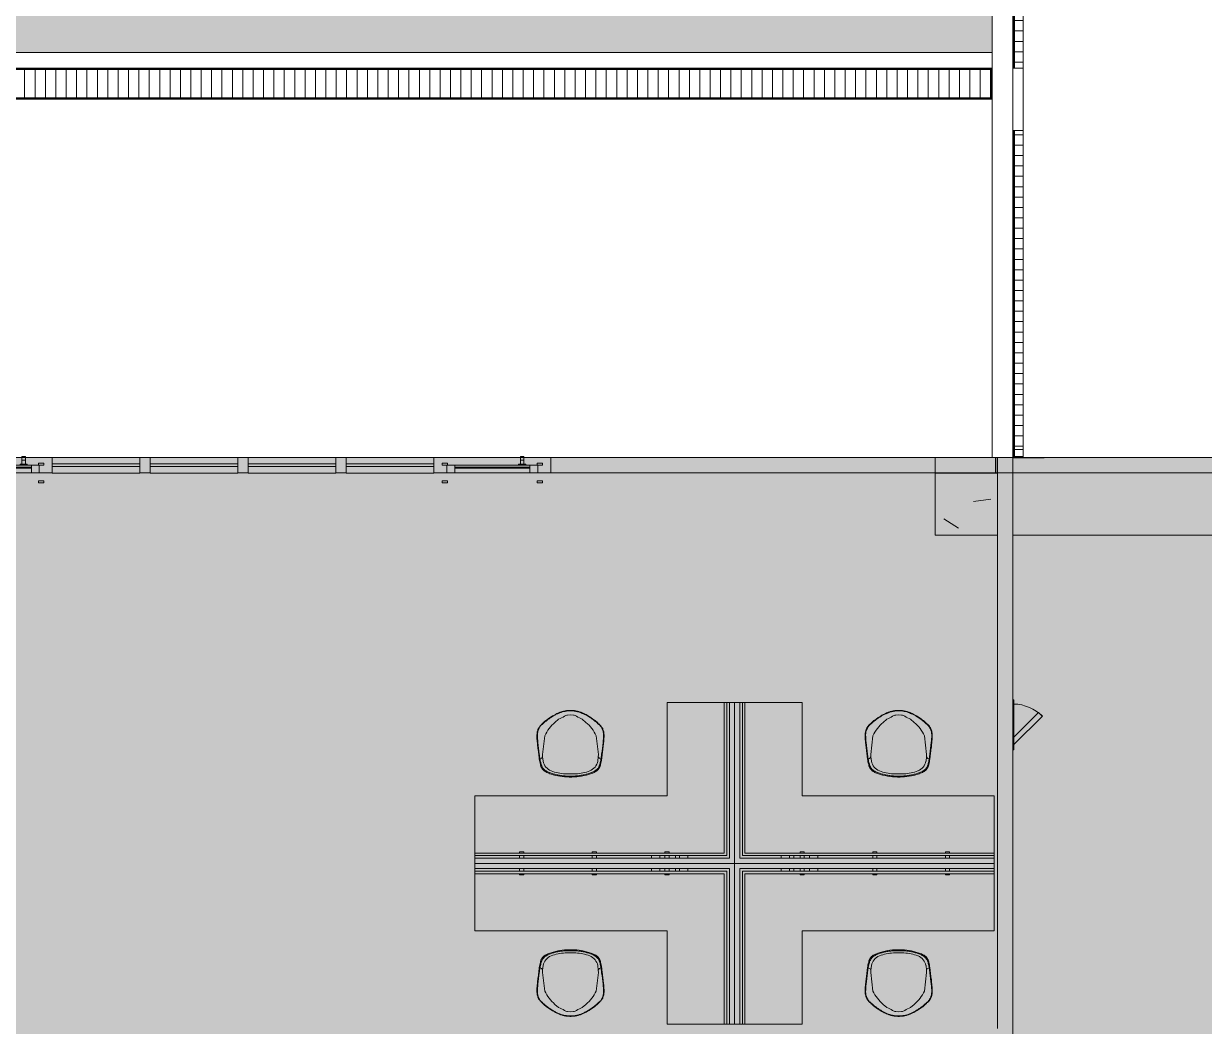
# Model space of a CAD drawing. Header units: millimetres. Extents: x -57519 to 497916, y -349472 to 446842.
# Drawn here: x 443070 to 454438, y 40227 to 49886 of the extents above; entities that cross this region are included whole.
import ezdxf

# ---------------------------------------------------------------- set-up
doc = ezdxf.new("R2010")
doc.units = ezdxf.units.MM
for name, color, linetype, lineweight in [('A-DETL-GENF', 92, 'Continuous', 5), ('A-DETL-THIN', 151, 'Continuous', 9), ('A-DOOR', 31, 'Continuous', 5), ('A-FLOR', 192, 'Continuous', 5), ('A-FLOR-PATT', 8, 'Continuous', 5), ('A-GLAZ-CURT', 52, 'Continuous', 20), ('A-GLAZ-CWMG', 51, 'Continuous', 20), ('A-WALL', 113, 'Continuous', 20), ('A-WALL-PATT', 111, 'Continuous', 20), ('I-FURN', 30, 'Continuous', 5), ('Q-CASE', 31, 'Continuous', 5), ('S-BEAM', 12, 'Continuous', 20), ('S-COLS', 52, 'Continuous', 20)]:
    doc.layers.add(name, color=color, linetype=linetype, lineweight=lineweight)

# ---------------------------------------------------------------- blocks, each defined once
blk = doc.blocks.new('HermanMiller_Collection_Eames_UpholsteredMoldedArmChair - Upholstered Plastic 4-leg Base-2621427-1_F SINGLE OCCUPANCY DIAGRAM')
at = {"layer": 'I-FURN', "color": 191}
for p, q in [((-124, 323), (-126, 323)), ((60, 269), (-120, 248)), ((83, 268), (60, 269)), ((83, 268), (93, 275)), ((125, 263), (83, 268)), ((-248, 149), (-279, 114)), ((-318, 28), (-321, 0)), ((248, 1), (247, 51)), ((248, 0), (248, 1)), ((248, 0), (248, -1)), ((269, 13), (269, 0)), ((278, 0), (278, 13)), ((-318, -28), (-321, 0)), ((248, -1), (247, -51)), ((269, -13), (269, 0)), ((278, -13), (278, 0)), ((-248, -149), (-279, -114)), ((-126, -323), (-124, -323)), ((60, -269), (-120, -248)), ((83, -268), (60, -269)), ((125, -263), (83, -268)), ((83, -268), (93, -275))]:
    blk.add_line(p, q, dxfattribs=at)
for centre, radius, start, end in [((147, -98), 531, 141.8154, 149.4111), ((53, -111), 398, 115.6446, 139.1162), ((81, 293), 22.1, 304.3061, 19.3416), ((102, 139), 126, 21.9526, 79.1526), ((-271, 13), 549, 18.451, 23.2032), ((147, -98), 531, 149.4111, 156.2578), ((-608, 246), 355, 328.1153, 338.1707), ((-140, 41), 387, 1.4334, 21.9526), ((-271, 13), 549, 0, 18.451), ((-245, 20), 73.4, 148.1153, 173.4244), ((-245, -20), 73.4, 186.5756, 211.8847), ((-608, -246), 355, 21.8293, 31.8847), ((-140, -41), 387, 338.0474, 358.5666), ((-271, -13), 549, 340.1115, 360), ((147, 98), 531, 203.7422, 209.1658), ((147, 98), 531, 209.1658, 218.1846), ((53, 111), 398, 220.8838, 244.3554), ((102, -139), 126, 280.8474, 338.0474), ((-271, -13), 549, 336.7968, 340.1115), ((81, -293), 22.1, 340.6584, 55.6939)]:
    blk.add_arc(centre, radius, start, end, dxfattribs=at)
for centre, major_axis, ratio, start_param, end_param in [((87, -418), (0, 837), 0.665393, 0.633807, 0.689312), ((-201, 300), (68, 75.2), 0.015729, 1.944615, 2.206038), ((-127, 181), (0, 137), 0.997902, 6.280317, 6.723004), ((-129, -350), (0, 668), 0.997902, 6.17094, 6.280317), ((-733, -5719), (0, 6071), 0.997902, 6.152583, 6.17094), ((58, 301), (-79.4, 10.4), 0.012863, 1.554281, 2.001245), ((54, -1296), (0, 1593), 0.465035, 6.157548, 6.183609), ((106, -411), (0, 701), 0.465035, 6.060021, 6.159998), ((125, -234), (0, 520), 0.465035, 6.001994, 6.057858), ((87, 418), (0, 837), 0.665393, 2.45228, 2.507786), ((-201, -300), (-68, 75.2), 0.015729, 0.935555, 1.196978), ((-127, -181), (0, 137), 0.997902, 2.701774, 3.144461), ((-129, 350), (0, 668), 0.997902, 3.144461, 3.253838), ((-733, 5719), (0, 6071), 0.997902, 3.253838, 3.272195), ((58, -301), (79.4, 10.4), 0.012863, 1.140348, 1.587312), ((54, 1296), (0, 1593), 0.465035, 3.241169, 3.26723), ((106, 411), (0, 701), 0.465035, 3.264779, 3.364757), ((125, 234), (0, 520), 0.465035, 3.36692, 3.422784)]:
    blk.add_ellipse(centre, major_axis=major_axis, ratio=ratio, start_param=start_param, end_param=end_param, dxfattribs=at)
for points, knots in [([(-335, 114), (-331, 123), (-323, 140), (-311, 162), (-300, 182), (-289, 198), (-278, 214), (-271, 223), (-267, 228)], [0, 0, 0, 0, 0.2, 0.4, 0.55, 0.7, 0.85, 1, 1, 1, 1]), ([(234, 229), (231, 235), (227, 242), (221, 250), (217, 255), (214, 259), (209, 264), (203, 269), (197, 273), (193, 276), (191, 277)], [0, 0, 0, 0, 0.25, 0.375, 0.4375, 0.5, 0.625, 0.75, 0.875, 1, 1, 1, 1]), ([(192, 265), (193, 264), (198, 261), (206, 254), (214, 245), (220, 235), (223, 230), (224, 227)], [0, 0, 0, 0, 0.2, 0.4, 0.7, 0.85, 1, 1, 1, 1]), ([(-339, 116), (-343, 107), (-349, 93), (-354, 74), (-358, 60), (-360, 45), (-362, 30), (-363, 15), (-364, 0), (-363, -15), (-362, -30), (-360, -45), (-358, -60), (-354, -74), (-349, -93), (-343, -107), (-339, -116)], [0, 0, 0, 0, 0.125, 0.1875, 0.25, 0.3125, 0.375, 0.4375, 0.5, 0.5625, 0.625, 0.6875, 0.75, 0.8125, 0.875, 1, 1, 1, 1]), ([(-335, 114), (-339, 107), (-345, 90), (-354, 57), (-360, 20), (-359, -20), (-355, -52), (-347, -84), (-340, -105), (-335, -114)], [0, 0, 0, 0, 0.111111, 0.222222, 0.444444, 0.583333, 0.722222, 0.861111, 1, 1, 1, 1]), ([(-335, -114), (-331, -123), (-323, -140), (-311, -162), (-300, -182), (-289, -198), (-278, -214), (-271, -223), (-267, -228)], [0, 0, 0, 0, 0.2, 0.4, 0.55, 0.7, 0.85, 1, 1, 1, 1]), ([(192, -265), (193, -264), (198, -261), (206, -254), (214, -245), (220, -235), (223, -230), (224, -227)], [0, 0, 0, 0, 0.2, 0.4, 0.7, 0.85, 1, 1, 1, 1]), ([(191, -277), (193, -276), (197, -273), (203, -269), (208, -264), (212, -261), (216, -257), (220, -251), (227, -242), (231, -235), (234, -229)], [0, 0, 0, 0, 0.125, 0.25, 0.375, 0.4375, 0.5, 0.625, 0.75, 1, 1, 1, 1])]:
    blk.add_open_spline(points, degree=3, knots=knots, dxfattribs=at)
for points in [[(-246, 259), (-250, 255), (-259, 245), (-267, 236), (-271, 231)], [(-231, 277), (-233, 274), (-239, 268), (-244, 262), (-246, 259)], [(-188, 310), (-196, 305), (-212, 296), (-225, 284), (-231, 277)], [(-227, 274), (-225, 277), (-219, 283), (-210, 291), (-199, 298), (-192, 302), (-188, 304)], [(-126, 323), (-137, 323), (-158, 321), (-178, 314), (-188, 310)], [(-50, 319), (-63, 320), (-87, 323), (-111, 323), (-124, 323)], [(58, 306), (40, 308), (4, 313), (-32, 317), (-50, 319)], [(96, 301), (93, 301), (88, 302), (78, 303), (68, 305), (61, 305), (58, 306)], [(91, 296), (94, 296), (102, 294), (112, 293), (121, 291), (125, 290), (127, 289)], [(107, 300), (106, 300), (104, 300), (100, 301), (97, 301), (96, 301)], [(159, 289), (150, 292), (133, 296), (116, 299), (107, 300)], [(172, 286), (170, 286), (165, 288), (161, 289), (159, 289)], [(191, 277), (188, 278), (184, 281), (177, 284), (174, 285), (172, 286)], [(224, 227), (229, 216), (239, 194), (250, 159), (259, 123), (265, 86), (269, 50), (269, 25), (269, 13)], [(224, -227), (229, -216), (239, -194), (250, -159), (259, -123), (265, -86), (269, -50), (269, -25), (269, -13)], [(-271, -231), (-267, -236), (-259, -245), (-250, -255), (-246, -259)], [(-246, -259), (-244, -262), (-239, -268), (-233, -274), (-231, -277)], [(-231, -277), (-225, -284), (-212, -296), (-196, -305), (-188, -310)], [(-227, -274), (-225, -277), (-219, -283), (-210, -291), (-199, -298), (-192, -302), (-188, -304)], [(-188, -310), (-178, -314), (-158, -321), (-137, -323), (-126, -323)], [(-124, -323), (-111, -323), (-87, -323), (-63, -320), (-50, -319)], [(-50, -319), (-32, -317), (4, -313), (40, -308), (58, -306)], [(58, -306), (61, -305), (68, -305), (78, -303), (88, -302), (93, -301), (96, -301)], [(91, -296), (94, -296), (102, -294), (112, -293), (121, -291), (125, -290), (127, -289)], [(96, -301), (97, -301), (100, -301), (104, -300), (106, -300), (107, -300)], [(107, -300), (116, -299), (133, -296), (150, -292), (159, -289)], [(159, -289), (161, -289), (165, -288), (170, -286), (172, -286)], [(172, -286), (174, -285), (177, -284), (184, -281), (188, -278), (191, -277)]]:
    blk.add_open_spline(points, degree=3, dxfattribs=at)
blk = doc.blocks.new('HermanMiller_Collection_Eames_UpholsteredMoldedArmChair - Upholstered Plastic 4-leg Base-2637177-1_F SINGLE OCCUPANCY DIAGRAM')
at = {"layer": 'I-FURN', "color": 191}
for p, q in [((-126, 323), (-124, 323)), ((60, 269), (-120, 248)), ((83, 268), (60, 269)), ((83, 268), (93, 275)), ((125, 263), (83, 268)), ((-248, 149), (-279, 114)), ((-318, 28), (-321, 0)), ((248, 1), (247, 51)), ((248, 0), (248, 1)), ((248, 0), (248, -1)), ((269, 13), (269, 0)), ((269, -13), (269, 0)), ((278, 13), (278, 0)), ((278, 0), (278, -13)), ((-318, -28), (-321, 0)), ((248, -1), (247, -51)), ((-248, -149), (-279, -114)), ((-124, -323), (-126, -323)), ((60, -269), (-120, -248)), ((83, -268), (60, -269)), ((125, -263), (83, -268)), ((83, -268), (93, -275))]:
    blk.add_line(p, q, dxfattribs=at)
for centre, radius, start, end in [((147, -98), 531, 141.8154, 150.8342), ((53, -111), 398, 115.6446, 139.1162), ((81, 293), 22.1, 304.3061, 19.3416), ((102, 139), 126, 21.9526, 79.1526), ((-271, 13), 549, 19.8885, 23.2032), ((147, -98), 531, 150.8342, 156.2578), ((-608, 246), 355, 328.1153, 338.1707), ((-140, 41), 387, 1.4334, 21.9526), ((-271, 13), 549, 0, 19.8885), ((-245, 20), 73.4, 148.1153, 173.4244), ((-245, -20), 73.4, 186.5756, 211.8847), ((-608, -246), 355, 21.8293, 31.8847), ((-140, -41), 387, 338.0474, 358.5666), ((-271, -13), 549, 341.549, 0), ((147, 98), 531, 203.7422, 210.5889), ((147, 98), 531, 210.5889, 218.1846), ((53, 111), 398, 220.8838, 244.3554), ((102, -139), 126, 280.8474, 338.0474), ((-271, -13), 549, 336.7968, 341.549), ((81, -293), 22.1, 340.6584, 55.6939)]:
    blk.add_arc(centre, radius, start, end, dxfattribs=at)
for centre, major_axis, ratio, start_param, end_param in [((87, -418), (0, 837), 0.665393, 0.633807, 0.689312), ((-201, 300), (68, 75.2), 0.015729, 1.944615, 2.206038), ((-127, 181), (0, 137), 0.997902, 6.280317, 6.723004), ((-129, -350), (0, 668), 0.997902, 6.17094, 6.280317), ((-733, -5719), (0, 6071), 0.997902, 6.152583, 6.17094), ((58, 301), (-79.4, 10.4), 0.012863, 1.554281, 2.001245), ((54, -1296), (0, 1593), 0.465035, 6.157548, 6.183609), ((106, -411), (0, 701), 0.465035, 6.060021, 6.159998), ((125, -234), (0, 520), 0.465035, 6.001994, 6.057858), ((87, 418), (0, 837), 0.665393, 2.45228, 2.507786), ((-201, -300), (-68, 75.2), 0.015729, 0.935555, 1.196978), ((-127, -181), (0, 137), 0.997902, 2.701774, 3.144461), ((-129, 350), (0, 668), 0.997902, 3.144461, 3.253838), ((-733, 5719), (0, 6071), 0.997902, 3.253838, 3.272195), ((58, -301), (79.4, 10.4), 0.012863, 1.140348, 1.587312), ((54, 1296), (0, 1593), 0.465035, 3.241169, 3.26723), ((106, 411), (0, 701), 0.465035, 3.264779, 3.364757), ((125, 234), (0, 520), 0.465035, 3.36692, 3.422784)]:
    blk.add_ellipse(centre, major_axis=major_axis, ratio=ratio, start_param=start_param, end_param=end_param, dxfattribs=at)
for points, knots in [([(-335, 114), (-331, 123), (-323, 140), (-311, 162), (-300, 182), (-289, 198), (-278, 214), (-271, 223), (-267, 228)], [0, 0, 0, 0, 0.2, 0.4, 0.55, 0.7, 0.85, 1, 1, 1, 1]), ([(191, 277), (193, 276), (197, 273), (203, 269), (209, 264), (214, 259), (217, 255), (221, 250), (227, 242), (231, 235), (234, 229)], [-1, -1, -1, -1, -0.875, -0.75, -0.625, -0.5, -0.4375, -0.375, -0.25, 0, 0, 0, 0]), ([(192, 265), (193, 264), (198, 261), (206, 254), (214, 245), (220, 235), (223, 230), (224, 227)], [0, 0, 0, 0, 0.2, 0.4, 0.7, 0.85, 1, 1, 1, 1]), ([(-339, -116), (-343, -107), (-349, -93), (-354, -74), (-358, -60), (-360, -45), (-362, -30), (-363, -15), (-364, 0), (-363, 15), (-362, 30), (-360, 45), (-358, 60), (-354, 74), (-349, 93), (-343, 107), (-339, 116)], [-1, -1, -1, -1, -0.875, -0.8125, -0.75, -0.6875, -0.625, -0.5625, -0.5, -0.4375, -0.375, -0.3125, -0.25, -0.1875, -0.125, 0, 0, 0, 0]), ([(-335, -114), (-339, -107), (-345, -90), (-354, -57), (-360, -20), (-359, 20), (-355, 52), (-347, 84), (-340, 105), (-335, 114)], [0, 0, 0, 0, 0.111111, 0.222222, 0.444444, 0.583333, 0.722222, 0.861111, 1, 1, 1, 1]), ([(-335, -114), (-331, -123), (-323, -140), (-311, -162), (-300, -182), (-289, -198), (-278, -214), (-271, -223), (-267, -228)], [0, 0, 0, 0, 0.2, 0.4, 0.55, 0.7, 0.85, 1, 1, 1, 1]), ([(192, -265), (193, -264), (198, -261), (206, -254), (214, -245), (220, -235), (223, -230), (224, -227)], [0, 0, 0, 0, 0.2, 0.4, 0.7, 0.85, 1, 1, 1, 1]), ([(234, -229), (231, -235), (227, -242), (221, -250), (217, -255), (214, -259), (209, -264), (203, -269), (197, -273), (193, -276), (191, -277)], [-1, -1, -1, -1, -0.75, -0.625, -0.5625, -0.5, -0.375, -0.25, -0.125, 0, 0, 0, 0])]:
    blk.add_open_spline(points, degree=3, knots=knots, dxfattribs=at)
for points in [[(-271, 231), (-267, 236), (-259, 245), (-250, 255), (-246, 259)], [(-246, 259), (-244, 262), (-239, 268), (-233, 274), (-231, 277)], [(-231, 277), (-225, 284), (-212, 296), (-196, 305), (-188, 310)], [(-227, 274), (-225, 277), (-219, 283), (-210, 291), (-199, 298), (-192, 302), (-188, 304)], [(-188, 310), (-178, 314), (-158, 321), (-137, 323), (-126, 323)], [(-124, 323), (-111, 323), (-87, 323), (-63, 320), (-50, 319)], [(-50, 319), (-32, 317), (4, 313), (40, 308), (58, 306)], [(58, 306), (61, 305), (68, 305), (78, 303), (88, 302), (93, 301), (96, 301)], [(91, 296), (94, 296), (102, 294), (112, 293), (121, 291), (125, 290), (127, 289)], [(96, 301), (97, 301), (100, 301), (104, 300), (106, 300), (107, 300)], [(107, 300), (116, 299), (133, 296), (150, 292), (159, 289)], [(159, 289), (161, 289), (165, 288), (170, 286), (172, 286)], [(172, 286), (174, 285), (177, 284), (184, 281), (188, 278), (191, 277)], [(224, 227), (229, 216), (239, 194), (250, 159), (259, 123), (265, 86), (269, 50), (269, 25), (269, 13)], [(224, -227), (229, -216), (239, -194), (250, -159), (259, -123), (265, -86), (269, -50), (269, -25), (269, -13)], [(-246, -259), (-250, -255), (-259, -245), (-267, -236), (-271, -231)], [(-231, -277), (-233, -274), (-239, -268), (-244, -262), (-246, -259)], [(-188, -310), (-196, -305), (-212, -296), (-225, -284), (-231, -277)], [(-227, -274), (-225, -277), (-219, -283), (-210, -291), (-199, -298), (-192, -302), (-188, -304)], [(-126, -323), (-137, -323), (-158, -321), (-178, -314), (-188, -310)], [(-50, -319), (-63, -320), (-87, -323), (-111, -323), (-124, -323)], [(58, -306), (40, -308), (4, -313), (-32, -317), (-50, -319)], [(96, -301), (93, -301), (88, -302), (78, -303), (68, -305), (61, -305), (58, -306)], [(91, -296), (94, -296), (102, -294), (112, -293), (121, -291), (125, -290), (127, -289)], [(107, -300), (106, -300), (104, -300), (100, -301), (97, -301), (96, -301)], [(159, -289), (150, -292), (133, -296), (116, -299), (107, -300)], [(172, -286), (170, -286), (165, -288), (161, -289), (159, -289)], [(191, -277), (188, -278), (184, -281), (177, -284), (174, -285), (172, -286)]]:
    blk.add_open_spline(points, degree=3, dxfattribs=at)
blk = doc.blocks.new('Curtain Wall Door 1 - Curtain Wall Door 1-18442149-1_F SINGLE OCCUPANCY DIAGRAM')
at = {"layer": 'A-GLAZ-CURT', "color": 191, "lineweight": 5}
for p, q in [((-457, 20), (-508, 20)), ((-508, 20), (-508, 0)), ((-508, 0), (-457, 0)), ((-388, 0), (-462, 0)), ((-462, 0), (-462, -75)), ((-457, 0), (-457, 20)), ((-388, 0), (387, 0)), ((-388, -75), (-388, 0)), ((278, 10), (348, 10)), ((278, 10), (278, 0)), ((348, 0), (278, 0)), ((296, 75), (296, 50)), ((296, 50), (330, 50)), ((296, 10), (296, 50)), ((330, 50), (330, 75)), ((330, 50), (330, 10)), ((348, 0), (348, 10)), ((462, 0), (387, 0)), ((387, 0), (387, -75)), ((508, 20), (457, 20)), ((457, 20), (457, 0)), ((457, 0), (508, 0)), ((462, -75), (462, 0)), ((508, 0), (508, 20)), ((-462, -75), (-388, -75)), ((387, -75), (-388, -75)), ((387, -20), (-388, -20)), ((-388, -20), (-388, -30)), ((-388, -30), (387, -30)), ((387, -30), (387, -20)), ((387, -75), (462, -75)), ((-457, -150), (-508, -150)), ((-508, -150), (-508, -170)), ((-508, -170), (-457, -170)), ((-457, -170), (-457, -150)), ((508, -150), (457, -150)), ((457, -150), (457, -170)), ((457, -170), (508, -170)), ((508, -170), (508, -150))]:
    blk.add_line(p, q, dxfattribs=at)
at = {"layer": 'A-GLAZ-CURT', "color": 253, "lineweight": 5}
for p, q in [((296, 84), (296, 75)), ((330, 84), (296, 84)), ((330, 75), (330, 84))]:
    blk.add_line(p, q, dxfattribs=at)
blk = doc.blocks.new('System Panel - _DLN__12_12mm laminated clear glass-18442151-1_F SINGLE OCCUPANCY DIAGRAM')
at = {"layer": 'A-GLAZ-CURT', "color": 191, "lineweight": 5}
for p, q in [((421.875, 12.5), (-421.875, 12.5)), ((-421.875, 12.5), (-421.875, -12.5)), ((421.875, -12.5), (421.875, 12.5)), ((-421.875, -12.5), (421.875, -12.5))]:
    blk.add_line(p, q, dxfattribs=at)
blk = doc.blocks.new('Rectangular Mullion - DLN_150 x 150mm _WD_-STUR_ OPENING-18440278-1_F SINGLE OCCUPANCY DIAGRAM')
at = {"layer": 'A-GLAZ-CWMG', "color": 191, "lineweight": 5}
for p, q in [((43539, 45645), (43539, 45707)), ((44383, 45707), (43539, 45707)), ((44383, 45707), (44383, 45645)), ((43539, 45557), (43539, 45620)), ((44383, 45620), (44383, 45557)), ((44383, 45557), (43539, 45557))]:
    blk.add_line(p, q, dxfattribs=at)
blk = doc.blocks.new('DLN-Surface Channel-L1 - 300x200 _WD_-5516632-1_F SINGLE OCCUPANCY DIAGRAM')
at = {"layer": 'Q-CASE'}
h = blk.add_hatch(dxfattribs=at)
h.set_pattern_fill('FP_837', color=256, style=0, pattern_type=2)
h.set_pattern_definition([(90, (399820.45, 0), (-100, 6e-15), [])])
h.paths.add_polyline_path([(-12090, -15), (-12090, -285), (285, -285), (15, -15), (-7235, -15)], flags=0)
for p, q in [((-12090, 0), (-12100, 0)), ((-12090, 0), (-12090, -300)), ((-12090, -10), (-12090, 0)), ((-12090, 0), (0, 0)), ((10, -10), (-12090, -10)), ((15, -15), (-12090, -15)), ((-12090, -15), (-12090, -285)), ((-12090, -285), (285, -285)), ((-12090, -300), (-12090, -290)), ((290, -290), (-12090, -290))]:
    blk.add_line(p, q, dxfattribs=at)
blk = doc.blocks.new('DLN_Desk - DLN_Desk-4393919-1_F SINGLE OCCUPANCY DIAGRAM')
at = {"layer": 'I-FURN', "color": 191}
for p, q in [((50, 1550), (0, 1550)), ((0, 1550), (0, 0)), ((50, 50), (50, 1550)), ((75, 1550), (50, 1550)), ((100, 1550), (75, 1550)), ((75, 1550), (75, 75)), ((100, 100), (100, 1550)), ((650, 1550), (100, 1550)), ((650, 650), (650, 1550)), ((650, 650), (2500, 650)), ((2500, 650), (2500, 100)), ((2500, 0), (0, 0)), ((50, 50), (2500, 50)), ((2500, 75), (75, 75)), ((100, 100), (2500, 100)), ((450, 75), (450, 50)), ((530, 75), (530, 50)), ((570, 75), (570, 50)), ((630, 110), (630, 100)), ((630, 110), (670, 110)), ((633, 110), (630, 110)), ((630, 75), (630, 50)), ((670, 110), (667, 110)), ((670, 100), (670, 110)), ((670, 50), (670, 75)), ((720, 75), (720, 50)), ((800, 75), (800, 50)), ((1330, 110), (1330, 100)), ((1330, 110), (1370, 110)), ((1333, 110), (1330, 110)), ((1330, 75), (1330, 50)), ((1370, 110), (1367, 110)), ((1370, 100), (1370, 110)), ((1370, 50), (1370, 75)), ((2030, 110), (2030, 100)), ((2030, 110), (2070, 110)), ((2033, 110), (2030, 110)), ((2030, 75), (2030, 50)), ((2070, 110), (2067, 110)), ((2070, 100), (2070, 110)), ((2070, 50), (2070, 75)), ((2500, 100), (2500, 75)), ((2500, 75), (2500, 50)), ((2500, 50), (2500, 0))]:
    blk.add_line(p, q, dxfattribs=at)
blk = doc.blocks.new('DLN_Desk - DLN_Desk-4396899-1_F SINGLE OCCUPANCY DIAGRAM')
at = {"layer": 'I-FURN', "color": 191}
for p, q in [((0, 0), (2500, 0)), ((2500, 0), (2500, -50)), ((50, -1550), (50, -50)), ((2500, -50), (50, -50)), ((75, -75), (2500, -75)), ((75, -75), (75, -1550)), ((100, -1550), (100, -100)), ((2500, -100), (100, -100)), ((450, -50), (450, -75)), ((530, -50), (530, -75)), ((570, -50), (570, -75)), ((630, -50), (630, -75)), ((630, -100), (630, -110)), ((630, -110), (633, -110)), ((670, -110), (630, -110)), ((667, -110), (670, -110)), ((670, -75), (670, -50)), ((670, -110), (670, -100)), ((720, -50), (720, -75)), ((800, -50), (800, -75)), ((1330, -50), (1330, -75)), ((1330, -100), (1330, -110)), ((1330, -110), (1333, -110)), ((1370, -110), (1330, -110)), ((1367, -110), (1370, -110)), ((1370, -75), (1370, -50)), ((1370, -110), (1370, -100)), ((2030, -50), (2030, -75)), ((2030, -100), (2030, -110)), ((2030, -110), (2033, -110)), ((2070, -110), (2030, -110)), ((2067, -110), (2070, -110)), ((2070, -75), (2070, -50)), ((2070, -110), (2070, -100)), ((2500, -50), (2500, -75)), ((2500, -75), (2500, -100)), ((2500, -100), (2500, -650)), ((650, -1550), (650, -650)), ((2500, -650), (650, -650)), ((0, -1550), (50, -1550)), ((50, -1550), (75, -1550)), ((75, -1550), (100, -1550)), ((100, -1550), (650, -1550))]:
    blk.add_line(p, q, dxfattribs=at)
blk = doc.blocks.new('DLN_Desk - DLN_Desk-V1028-1_F SINGLE OCCUPANCY DIAGRAM')
at = {"layer": 'I-FURN', "color": 191}
for p, q in [((50, 1550), (0, 1550)), ((50, 50), (50, 1550)), ((75, 1550), (50, 1550)), ((100, 1550), (75, 1550)), ((75, 1550), (75, 75)), ((100, 100), (100, 1550)), ((650, 1550), (100, 1550)), ((650, 650), (650, 1550)), ((650, 650), (2500, 650)), ((2500, 650), (2500, 100)), ((2500, 0), (0, 0)), ((50, 50), (2500, 50)), ((2500, 75), (75, 75)), ((100, 100), (2500, 100)), ((450, 75), (450, 50)), ((530, 75), (530, 50)), ((570, 75), (570, 50)), ((630, 110), (630, 100)), ((630, 110), (670, 110)), ((633, 110), (630, 110)), ((630, 75), (630, 50)), ((670, 110), (667, 110)), ((670, 100), (670, 110)), ((670, 50), (670, 75)), ((720, 75), (720, 50)), ((800, 75), (800, 50)), ((1330, 110), (1330, 100)), ((1330, 110), (1370, 110)), ((1333, 110), (1330, 110)), ((1330, 75), (1330, 50)), ((1370, 110), (1367, 110)), ((1370, 100), (1370, 110)), ((1370, 50), (1370, 75)), ((2030, 110), (2030, 100)), ((2030, 110), (2070, 110)), ((2033, 110), (2030, 110)), ((2030, 75), (2030, 50)), ((2070, 110), (2067, 110)), ((2070, 100), (2070, 110)), ((2070, 50), (2070, 75)), ((2500, 100), (2500, 75)), ((2500, 75), (2500, 50)), ((2500, 50), (2500, 0))]:
    blk.add_line(p, q, dxfattribs=at)
blk = doc.blocks.new('DLN_Desk - DLN_Desk-V1029-1_F SINGLE OCCUPANCY DIAGRAM')
at = {"layer": 'I-FURN', "color": 191}
for p, q in [((0, 0), (2500, 0)), ((2500, 0), (2500, -50)), ((0, 0), (0, -1550)), ((50, -1550), (50, -50)), ((2500, -50), (50, -50)), ((75, -75), (2500, -75)), ((75, -75), (75, -1550)), ((100, -1550), (100, -100)), ((2500, -100), (100, -100)), ((450, -50), (450, -75)), ((530, -50), (530, -75)), ((570, -50), (570, -75)), ((630, -50), (630, -75)), ((630, -100), (630, -110)), ((630, -110), (633, -110)), ((670, -110), (630, -110)), ((667, -110), (670, -110)), ((670, -75), (670, -50)), ((670, -110), (670, -100)), ((720, -50), (720, -75)), ((800, -50), (800, -75)), ((1330, -50), (1330, -75)), ((1330, -100), (1330, -110)), ((1330, -110), (1333, -110)), ((1370, -110), (1330, -110)), ((1367, -110), (1370, -110)), ((1370, -75), (1370, -50)), ((1370, -110), (1370, -100)), ((2030, -50), (2030, -75)), ((2030, -100), (2030, -110)), ((2030, -110), (2033, -110)), ((2070, -110), (2030, -110)), ((2067, -110), (2070, -110)), ((2070, -75), (2070, -50)), ((2070, -110), (2070, -100)), ((2500, -50), (2500, -75)), ((2500, -75), (2500, -100)), ((2500, -100), (2500, -650)), ((650, -1550), (650, -650)), ((2500, -650), (650, -650)), ((0, -1550), (50, -1550)), ((50, -1550), (75, -1550)), ((75, -1550), (100, -1550)), ((100, -1550), (650, -1550))]:
    blk.add_line(p, q, dxfattribs=at)
blk = doc.blocks.new('DLN-Surface Channel-L1 - 300x200 _WD_-13064000-1_F SINGLE OCCUPANCY DIAGRAM')
at = {"layer": 'Q-CASE'}
h = blk.add_hatch(dxfattribs=at)
h.set_pattern_fill('FP_842', color=256, style=0, pattern_type=2)
h.set_pattern_definition([(0, (399805.45, -85), (0, -100), [])])
h.paths.add_polyline_path([(100, -6445), (100, -3300), (15, -3300), (15, -6445)], flags=0)
h.paths.add_polyline_path([(100, -2700), (100, -750), (15, -750), (15, -2700)], flags=0)
for p, q in [((10, -2700), (10, -750)), ((15, -750), (15, -2700)), ((10, -6445), (10, -3300)), ((15, -3300), (15, -6445)), ((0, -6445), (100, -6445)), ((10, -6445), (0, -6445)), ((300, -6455), (0, -6455)), ((15, -6445), (100, -6445))]:
    blk.add_line(p, q, dxfattribs=at)
blk = doc.blocks.new('Curtain Wall Door 1 - Curtain Wall Door 1-18442153-1_F SINGLE OCCUPANCY DIAGRAM')
at = {"layer": 'A-GLAZ-CURT', "color": 191, "lineweight": 5}
for p, q in [((-432, 20), (-483, 20)), ((-483, 20), (-483, 0)), ((-483, 0), (-432, 0)), ((-362, 0), (-437, 0)), ((-437, 0), (-437, -75)), ((-432, 0), (-432, 20)), ((-362, -75), (-362, 0)), ((-362, 0), (362, 0)), ((253, 10), (323, 10)), ((253, 10), (253, 0)), ((323, 0), (253, 0)), ((271, 75), (271, 50)), ((271, 50), (305, 50)), ((271, 10), (271, 50)), ((305, 50), (305, 75)), ((305, 50), (305, 10)), ((323, 0), (323, 10)), ((437, 0), (362, 0)), ((362, 0), (362, -75)), ((483, 20), (432, 20)), ((432, 20), (432, 0)), ((432, 0), (483, 0)), ((437, -75), (437, 0)), ((483, 0), (483, 20)), ((-437, -75), (-362, -75)), ((362, -20), (-362, -20)), ((-362, -20), (-362, -30)), ((-362, -30), (362, -30)), ((362, -75), (-362, -75)), ((362, -30), (362, -20)), ((362, -75), (437, -75)), ((-432, -150), (-483, -150)), ((-483, -150), (-483, -170)), ((-483, -170), (-432, -170)), ((-432, -170), (-432, -150)), ((483, -150), (432, -150)), ((432, -150), (432, -170)), ((432, -170), (483, -170)), ((483, -170), (483, -150))]:
    blk.add_line(p, q, dxfattribs=at)
at = {"layer": 'A-GLAZ-CURT', "color": 253, "lineweight": 5}
for p, q in [((271, 84), (271, 75)), ((305, 84), (271, 84)), ((305, 75), (305, 84))]:
    blk.add_line(p, q, dxfattribs=at)
blk = doc.blocks.new('DLN-Access Panel__AP12_ - _AP12_ 400 x 1100 _WH_-16942930-1_F SINGLE OCCUPANCY DIAGRAM')
at = {"layer": 'A-DOOR'}
h = blk.add_hatch(dxfattribs=at)
h.set_pattern_fill('FP_848', color=253, style=0, pattern_type=2)
h.set_pattern_definition([(315, (356673, 52714.3), (1237.437, 1237.437), []), (315, (358548, 52714.3), (1237.437, 1237.437), [])])
h.paths.add_polyline_path([(-240, -85), (240, -85), (240, -75), (-240, -75)], flags=0)
at = {"layer": 'A-DOOR', "color": 191}
for p, q in [((-240, -85), (-240, -75)), ((-240, -85), (240, -85)), ((-190, -85), (83, -358)), ((118, -322), (-119, -85)), ((240, -85), (240, -75)), ((83, -358), (118, -322))]:
    blk.add_line(p, q, dxfattribs=at)
blk.add_arc((-200, -75), 400, 315, 358.5193, dxfattribs=at)
blk = doc.blocks.new('Structural Framing 2 - Structural Framing 2-14365667-1_F SINGLE OCCUPANCY DIAGRAM')
at = {"layer": 'S-BEAM', "color": 191, "lineweight": 5}
for p, q in [((52039, 45557), (52039, 45707)), ((52639, 45707), (52639, 45557)), ((52639, 45557), (52039, 45557))]:
    blk.add_line(p, q, dxfattribs=at)

msp = doc.modelspace()

# ---------------------------------------------------------------- hatches: boundary and pattern name
at = {"layer": 'A-DETL-GENF', "transparency": 33554585}
msp.add_hatch(color=201, dxfattribs=at).paths.add_polyline_path([(488604.7, 23590.5), (488604.7, 34332.5), (487469.7, 34332.5), (487469.7, 39682.5), (486244.7, 39682.5), (486244.7, 52007.5), (462944.7, 52007.5), (462944.7, 45707.5), (437594.7, 45707.5), (437594.7, 33907.5), (444694.7, 33907.5), (444694.7, 31607.5), (476494.7, 31607.5), (476494.7, 29767.5), (475294.7, 29767.5), (475294.7, 27367.5), (476494.7, 27367.5), (476494.7, 26157.5), (478644.7, 26157.5), (478644.7, 23590.5), (487915.4, 23590.5)], flags=0)
at = {"layer": 'A-FLOR-PATT'}
h = msp.add_hatch(dxfattribs=at)
h.set_pattern_fill('FP_844', color=256, style=0, pattern_type=2)
h.set_pattern_definition([(90, (445044.74, 48863.74), (-179.605, 179.605), [47.625, -311.585]), (45, (445044.74, 48863.74), (-179.605, 179.605), [47.625, -206.375]), (135, (445044.74, 48863.74), (-179.605, -179.605), [47.625, -206.375])])
h.paths.add_polyline_path([(439844.7, 45720), (439844.7, 49607.5), (452394.7, 49607.5), (452394.7, 51957.5), (437644.7, 51957.5), (437644.7, 45720), (439649.8, 45720)], flags=0)
at = {"layer": 'A-WALL-PATT', "lineweight": 5, "transparency": 33554432}
for points in [[(452444.7, 45557.5), (452444.7, 45707.5), (448144.7, 45707.5), (448144.7, 45557.5), (451469.9, 45557.5)], [(452444.7, 45557.5), (462944.7, 45557.5), (462944.7, 45707.5), (452444.7, 45707.5), (452444.7, 45593)], [(452494.7, 40207.5), (452594.7, 40207.5), (452594.7, 45557.5), (452444.7, 45557.5), (452444.7, 40207.5), (452454.9, 40207.5)]]:
    msp.add_hatch(color=253, dxfattribs=at).paths.add_polyline_path(points, flags=0)
at = {"layer": 'S-COLS', "lineweight": 5}
h = msp.add_hatch(dxfattribs=at)
h.set_pattern_fill('FP_846', color=253, style=0, pattern_type=2)
h.set_pattern_definition([(50, (399805.4, 0), (3643.68, -318.78), [381, -4191]), (355, (399805.4, 0), (-704.86, 3821.14), [304.8, -3352.8]), (100.451, (400109, -26.6), (2938.85, 3502.33), [323.8, -3561.8]), (46.184, (399805.4, 1016), (5421.58, -840.86), [571.5, -6286.5]), (96.636, (400257, 946), (4748.05, 4948.55), [485.7, -5342.7]), (351.184, (399805.4, 1016), (4748.1, 4948.5), [457.2, -5029.2]), (21, (400313.4, 762), (3032.29, -2045.3), [381, -4191]), (326, (400313.4, 762), (1236.04, 3683.76), [304.8, -3352.8]), (71.451, (400566, 591.6), (4268.34, 1638.42), [323.8, -3561.8]), (37.5, (399805.4, 0), (61.772, 1691.1), [167.64, -3144.52, 167.64, -3235.96, -3365.5]), (37.5, (399805.4, 0), (61.772, 1691.1), [-6715.76, 167.64, -3197.86]), (7.5, (399805.4, 0), (1336.393, 2003.61), [167.64, -1772.92, 167.64, -3068.32, -1282.7]), (7.5, (399805.4, 0), (1336.393, 2003.61), [-5176.52, 167.64, -1115.06]), (327.5, (398672.6, 0), (2711.818, -114.579), [167.64, -1102.36, 167.64, -3794.76, -5257.8]), (327.5, (398672.6, 0), (2711.818, -114.579), [-5232.4, 167.64, -5090.16]), (317.5, (398164.6, 0), (2962.586, 508.53), [167.64, -1483.36, 167.64, -2463.8, -3733.8]), (317.5, (398164.6, 0), (2962.586, 508.53), [-4282.44, 167.64, -3566.16])])
h.paths.add_polyline_path([(452444.7, 44957.5), (452444.7, 45557.5), (451844.7, 45557.5), (451844.7, 44957.5)], flags=0)

# ---------------------------------------------------------------- linework, layer by layer
at = {"layer": 'A-DETL-THIN', "lineweight": 5}
msp.add_line((462944.7, 45707.5), (437594.7, 45707.5), dxfattribs=at)
at = {"layer": 'A-FLOR'}
for p, q in [((452694.7, 52007.5), (452694.7, 45707.5)), ((452694.7, 49457.5), (452594.7, 49457.5)), ((452394.7, 49157.5), (440294.7, 49157.5)), ((452594.7, 48857.5), (452694.7, 48857.5)), ((447886.7, 45707.5), (452394.7, 45707.5)), ((452694.7, 45782.5), (452594.7, 45782.5)), ((452594.7, 45707.5), (452594.7, 45557.5)), ((443344.7, 45557.5), (443219.7, 45557.5)), ((444288.5, 45557.5), (444188.5, 45557.5)), ((445232.2, 45557.5), (445132.2, 45557.5)), ((446176, 45557.5), (446076, 45557.5)), ((447144.7, 45557.5), (447019.7, 45557.5)), ((451844.7, 45557.5), (448019.7, 45557.5)), ((452594.7, 45557.5), (451844.7, 45557.5)), ((462944.7, 45557.5), (452594.7, 45557.5)), ((452594.7, 33857.5), (452594.7, 45557.5)), ((452444.7, 40207.5), (452444.7, 44957.5)), ((452594.7, 44957.5), (462944.7, 44957.5))]:
    msp.add_line(p, q, dxfattribs=at)
at = {"layer": 'A-WALL', "color": 253, "lineweight": 5}
for p, q in [((452394.7, 45707.5), (452394.7, 52157.5)), ((452594.7, 52157.5), (452594.7, 45707.5)), ((439844.7, 49607.5), (452394.7, 49607.5)), ((452394.7, 49457.5), (439994.7, 49457.5))]:
    msp.add_line(p, q, dxfattribs=at)
at = {"layer": 'A-WALL', "color": 191, "lineweight": 5}
for p, q in [((443086.7, 45707.5), (443344.7, 45707.5)), ((444188.5, 45707.5), (444288.5, 45707.5)), ((445132.2, 45707.5), (445232.2, 45707.5)), ((446076, 45707.5), (446176, 45707.5)), ((447019.7, 45707.5), (447852.7, 45707.5)), ((448144.7, 45707.5), (448144.7, 45557.5)), ((452444.7, 45707.5), (452394.7, 45707.5)), ((452426.7, 45707.5), (452426.7, 45557.5)), ((452444.7, 45707.5), (452444.7, 40207.5)), ((463094.7, 45707.5), (452444.7, 45707.5)), ((443344.7, 45557.5), (443219.7, 45557.5)), ((444288.5, 45557.5), (444188.5, 45557.5)), ((445232.2, 45557.5), (445132.2, 45557.5)), ((446176, 45557.5), (446076, 45557.5)), ((447144.7, 45557.5), (447019.7, 45557.5)), ((448019.7, 45557.5), (463094.7, 45557.5)), ((452594.7, 40207.5), (452594.7, 45557.5))]:
    msp.add_line(p, q, dxfattribs=at)
at = {"layer": 'S-COLS', "color": 221}
for p, q in [((452444.7, 45557.5), (451844.7, 45557.5)), ((451844.7, 45557.5), (451844.7, 44957.5)), ((452444.7, 44957.5), (452444.7, 45557.5)), ((451844.7, 44957.5), (452444.7, 44957.5))]:
    msp.add_line(p, q, dxfattribs=at)

# ---------------------------------------------------------------- block references
at = {"layer": 'A-DOOR', "color": 253, "rotation": 90}
msp.add_blockref('DLN-Access Panel__AP12_ - _AP12_ 400 x 1100 _WH_-16942930-1_F SINGLE OCCUPANCY DIAGRAM', (452519.7, 43132.5), dxfattribs=at)
at = {"layer": 'A-GLAZ-CURT', "color": 191, "lineweight": 5}
for name, p in [('Curtain Wall Door 1 - Curtain Wall Door 1-18442149-1_F SINGLE OCCUPANCY DIAGRAM', (442757.2, 45632.5)), ('Curtain Wall Door 1 - Curtain Wall Door 1-18442153-1_F SINGLE OCCUPANCY DIAGRAM', (447582.2, 45632.5)), ('System Panel - _DLN__12_12mm laminated clear glass-18442151-1_F SINGLE OCCUPANCY DIAGRAM', (443766.6, 45632.5)), ('System Panel - _DLN__12_12mm laminated clear glass-18442151-1_F SINGLE OCCUPANCY DIAGRAM', (444710.4, 45632.5)), ('System Panel - _DLN__12_12mm laminated clear glass-18442151-1_F SINGLE OCCUPANCY DIAGRAM', (445654.1, 45632.5)), ('System Panel - _DLN__12_12mm laminated clear glass-18442151-1_F SINGLE OCCUPANCY DIAGRAM', (446597.9, 45632.5))]:
    msp.add_blockref(name, p, dxfattribs=at)
at = {"layer": 'A-GLAZ-CWMG', "color": 191, "lineweight": 5}
for p in [(399805.4, 0), (400749.2, 0), (401692.9, 0), (402636.7, 0)]:
    msp.add_blockref('Rectangular Mullion - DLN_150 x 150mm _WD_-STUR_ OPENING-18440278-1_F SINGLE OCCUPANCY DIAGRAM', p, dxfattribs=at)
at = {"layer": 'I-FURN', "color": 191}
for name, p, rotation in [('DLN_Desk - DLN_Desk-4396899-1_F SINGLE OCCUPANCY DIAGRAM', (449914.7, 41797.5), 180), ('HermanMiller_Collection_Eames_UpholsteredMoldedArmChair - Upholstered Plastic 4-leg Base-2637177-1_F SINGLE OCCUPANCY DIAGRAM', (448334.7, 42907.5), 270.0000000000001), ('HermanMiller_Collection_Eames_UpholsteredMoldedArmChair - Upholstered Plastic 4-leg Base-2621427-1_F SINGLE OCCUPANCY DIAGRAM', (451494.7, 42907.5), 270.0000000000003), ('DLN_Desk - DLN_Desk-V1028-1_F SINGLE OCCUPANCY DIAGRAM', (449914.7, 41797.5), 180), ('HermanMiller_Collection_Eames_UpholsteredMoldedArmChair - Upholstered Plastic 4-leg Base-2621427-1_F SINGLE OCCUPANCY DIAGRAM', (448334.7, 40687.5), 90.00000000000027), ('HermanMiller_Collection_Eames_UpholsteredMoldedArmChair - Upholstered Plastic 4-leg Base-2637177-1_F SINGLE OCCUPANCY DIAGRAM', (451494.7, 40687.5), 90.00000000000007)]:
    msp.add_blockref(name, p, dxfattribs=dict(at, rotation=rotation))
for name in ['DLN_Desk - DLN_Desk-4393919-1_F SINGLE OCCUPANCY DIAGRAM', 'DLN_Desk - DLN_Desk-V1029-1_F SINGLE OCCUPANCY DIAGRAM']:
    msp.add_blockref(name, (449914.7, 41797.5), dxfattribs=at)
at = {"layer": 'Q-CASE'}
msp.add_blockref('DLN-Surface Channel-L1 - 300x200 _WD_-13064000-1_F SINGLE OCCUPANCY DIAGRAM', (452594.7, 52157.5), dxfattribs=at)
at = {"layer": 'Q-CASE', "rotation": 180}
msp.add_blockref('DLN-Surface Channel-L1 - 300x200 _WD_-5516632-1_F SINGLE OCCUPANCY DIAGRAM', (440294.7, 49157.5), dxfattribs=at)
at = {"layer": 'S-BEAM', "color": 253, "lineweight": 5}
msp.add_blockref('Structural Framing 2 - Structural Framing 2-14365667-1_F SINGLE OCCUPANCY DIAGRAM', (399805.4, 0), dxfattribs=at)

doc.saveas('drawing.dxf')
